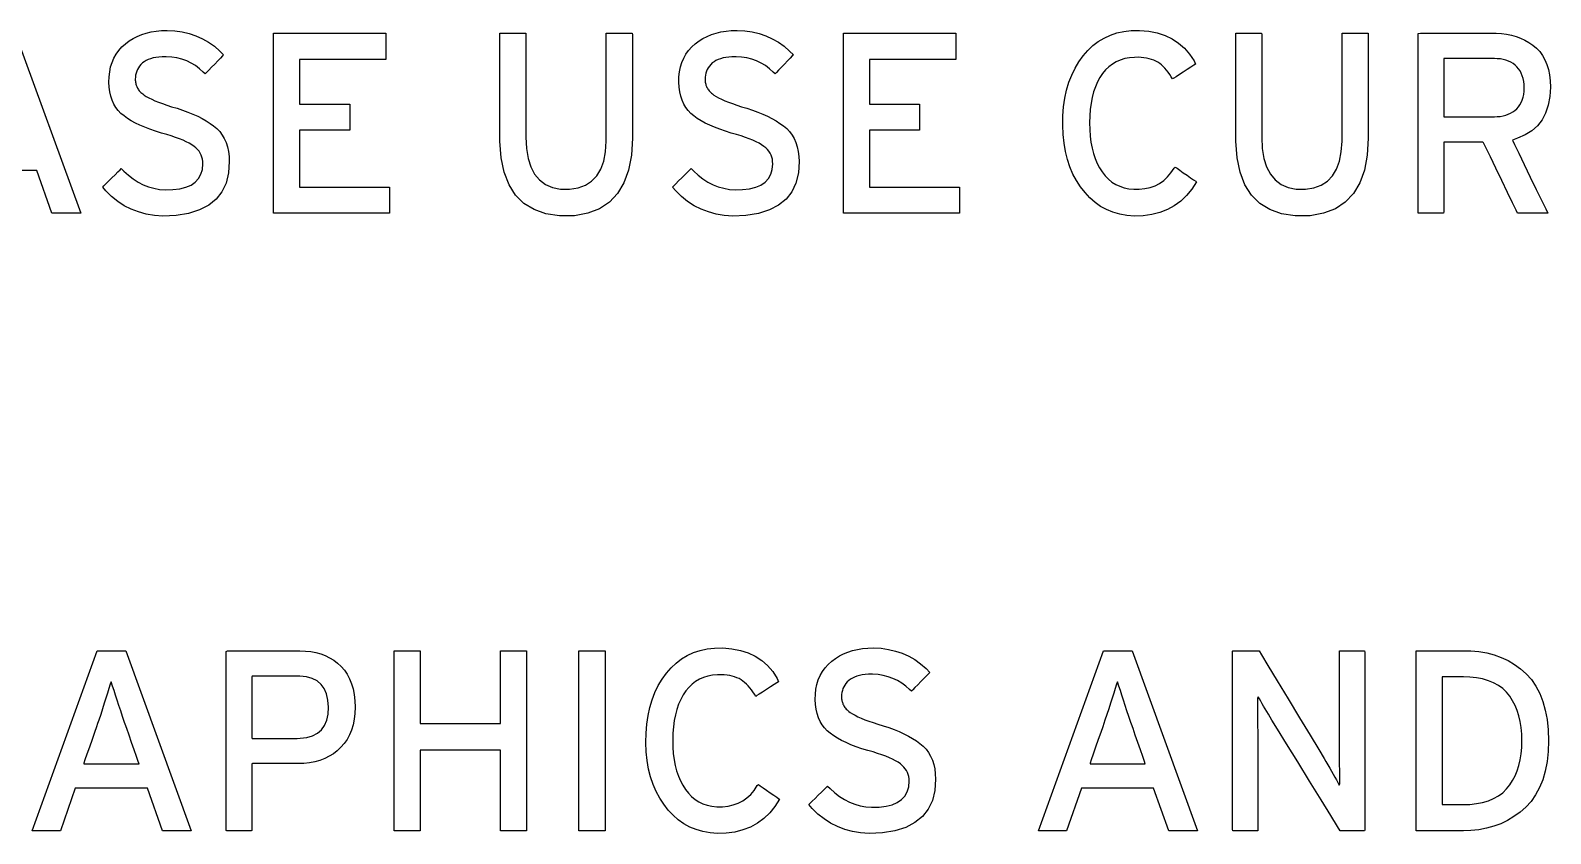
# Model space of a CAD drawing. Extents: x 1 to 47.7, y 0.2 to 35.
# Drawn here: x 9.932 to 12.148, y 21.796 to 22.967 of the extents above; entities that cross this region are included whole.
import ezdxf

# ---------------------------------------------------------------- set-up
doc = ezdxf.new("R2010")
doc.units = 0
doc.header["$MEASUREMENT"] = 0
doc.layers.add('8_0_____DWG', color=7, linetype='CONTINUOUS')

msp = doc.modelspace()

# ---------------------------------------------------------------- linework, layer by layer
at = {"layer": '8_0_____DWG'}
for points in [[(9.9637, 22.7), (9.9417, 22.7623), (9.8366, 22.7623), (9.8148, 22.7), (9.774, 22.7), (9.8685, 22.9624), (9.9102, 22.9624), (10.0058, 22.7), (9.9637, 22.7)], [(10.2867, 22.7), (10.2867, 22.9624), (10.4505, 22.9624), (10.4505, 22.9243), (10.3248, 22.9243), (10.3248, 22.8591), (10.3978, 22.8591), (10.3978, 22.821), (10.3248, 22.821), (10.3248, 22.7381), (10.456, 22.7381), (10.456, 22.7), (10.2867, 22.7)], [(11.1173, 22.7), (11.1173, 22.9624), (11.281, 22.9624), (11.281, 22.9243), (11.1553, 22.9243), (11.1553, 22.8591), (11.2284, 22.8591), (11.2284, 22.821), (11.1553, 22.821), (11.1553, 22.7381), (11.2866, 22.7381), (11.2866, 22.7), (11.1173, 22.7)], [(10.1248, 21.8), (10.1029, 21.8623), (9.9977, 21.8623), (9.976, 21.8), (9.9351, 21.8), (10.0296, 22.0624), (10.0714, 22.0624), (10.1669, 21.8), (10.1248, 21.8)], [(10.6176, 21.8), (10.6176, 21.9177), (10.5005, 21.9177), (10.5005, 21.8), (10.4625, 21.8), (10.4625, 22.0624), (10.5005, 22.0624), (10.5005, 21.9561), (10.6176, 21.9561), (10.6176, 22.0624), (10.6556, 22.0624), (10.6556, 21.8), (10.6176, 21.8)], [(10.7318, 21.8), (10.7318, 22.0624), (10.7699, 22.0624), (10.7699, 21.8), (10.7318, 21.8)], [(11.5915, 21.8), (11.5695, 21.8623), (11.4644, 21.8623), (11.4426, 21.8), (11.4018, 21.8), (11.4963, 22.0624), (11.538, 22.0624), (11.6336, 21.8), (11.5915, 21.8)]]:
    msp.add_lwpolyline(points, dxfattribs=at)
for points in [[(10.2222, 22.7753), (10.2211, 22.7588), (10.2176, 22.7441), (10.2116, 22.7314), (10.2032, 22.7207), (10.1922, 22.7118), (10.1789, 22.7049), (10.163, 22.6999), (10.1447, 22.6969), (10.1256, 22.6959), (10.1131, 22.6969), (10.1012, 22.6989), (10.0899, 22.7019), (10.0792, 22.706), (10.0691, 22.7111), (10.0596, 22.7172), (10.0507, 22.7244), (10.0424, 22.7326), (10.0378, 22.7383), (10.0394, 22.74), (10.0425, 22.7431), (10.0466, 22.7471), (10.0512, 22.7517), (10.0557, 22.7562), (10.0599, 22.7603), (10.063, 22.7635), (10.0648, 22.7652), (10.0686, 22.7615), (10.0753, 22.7554), (10.0822, 22.75), (10.0893, 22.7454), (10.0968, 22.7416), (10.1044, 22.7386), (10.1124, 22.7364), (10.1206, 22.7349), (10.129, 22.7343), (10.1398, 22.7345), (10.1501, 22.7357), (10.159, 22.738), (10.1665, 22.7412), (10.1727, 22.7454), (10.1775, 22.7506), (10.181, 22.7568), (10.1831, 22.7639), (10.1838, 22.7721), (10.1837, 22.7757), (10.1832, 22.7789), (10.1824, 22.782), (10.1813, 22.7849), (10.1799, 22.7877), (10.1781, 22.7904), (10.1761, 22.7929), (10.1737, 22.7953), (10.1709, 22.7976), (10.1677, 22.7998), (10.1639, 22.802), (10.1596, 22.8042), (10.1549, 22.8064), (10.1496, 22.8085), (10.1439, 22.8106), (10.1377, 22.8127), (10.131, 22.8148), (10.1233, 22.817), (10.1147, 22.8196), (10.1066, 22.8224), (10.099, 22.8254), (10.0919, 22.8284), (10.0854, 22.8316), (10.0794, 22.8349), (10.0739, 22.8384), (10.0689, 22.842), (10.0644, 22.8457), (10.0604, 22.8498), (10.0569, 22.8543), (10.054, 22.8593), (10.0515, 22.8648), (10.0496, 22.8707), (10.0482, 22.8771), (10.0473, 22.884), (10.0469, 22.8913), (10.047, 22.899), (10.0479, 22.9063), (10.0493, 22.9133), (10.0514, 22.9199), (10.0541, 22.9261), (10.0574, 22.9319), (10.0613, 22.9374), (10.0658, 22.9424), (10.071, 22.9471), (10.0764, 22.9512), (10.0821, 22.9548), (10.0882, 22.9579), (10.0946, 22.9605), (10.1013, 22.9627), (10.1084, 22.9644), (10.1157, 22.9656), (10.1235, 22.9663), (10.1318, 22.9666), (10.143, 22.966), (10.1537, 22.9644), (10.1639, 22.962), (10.1737, 22.9587), (10.1831, 22.9545), (10.192, 22.9494), (10.2005, 22.9434), (10.2085, 22.9365), (10.2138, 22.9309), (10.2123, 22.9294), (10.2094, 22.9263), (10.2054, 22.9222), (10.201, 22.9176), (10.1964, 22.9129), (10.1923, 22.9086), (10.1891, 22.9052), (10.1872, 22.9033), (10.1844, 22.9057), (10.1789, 22.9107), (10.173, 22.9152), (10.1668, 22.9189), (10.1602, 22.9221), (10.1533, 22.9246), (10.146, 22.9264), (10.1384, 22.9276), (10.1304, 22.9281), (10.1244, 22.9281), (10.1197, 22.9277), (10.1153, 22.9271), (10.1113, 22.9264), (10.1075, 22.9253), (10.1041, 22.9241), (10.101, 22.9227), (10.0982, 22.921), (10.0957, 22.9191), (10.0935, 22.9169), (10.0915, 22.9146), (10.0899, 22.9122), (10.0884, 22.9097), (10.0873, 22.9071), (10.0864, 22.9043), (10.0857, 22.9015), (10.0854, 22.8985), (10.0852, 22.8954), (10.0853, 22.8939), (10.0854, 22.8924), (10.0855, 22.891), (10.0858, 22.8896), (10.0861, 22.8883), (10.0864, 22.887), (10.0868, 22.8858), (10.0873, 22.8846), (10.0879, 22.8835), (10.0885, 22.8822), (10.0893, 22.881), (10.0901, 22.8798), (10.0911, 22.8786), (10.0921, 22.8774), (10.0933, 22.8762), (10.0946, 22.8751), (10.096, 22.8739), (10.098, 22.8724), (10.1012, 22.8704), (10.1049, 22.8683), (10.1092, 22.8662), (10.1139, 22.8641), (10.1192, 22.8619), (10.125, 22.8598), (10.1313, 22.8576), (10.1381, 22.8554), (10.1461, 22.853), (10.1542, 22.8503), (10.162, 22.8475), (10.1693, 22.8445), (10.1762, 22.8414), (10.1827, 22.8381), (10.1887, 22.8347), (10.1943, 22.8311), (10.1994, 22.8274), (10.2042, 22.8234), (10.2083, 22.819), (10.2119, 22.8141), (10.215, 22.8088), (10.2175, 22.803), (10.2195, 22.7968), (10.221, 22.7901), (10.2219, 22.7829)], [(10.8098, 22.8094), (10.8083, 22.7848), (10.8042, 22.7631), (10.7975, 22.7445), (10.7882, 22.7289), (10.7764, 22.7163), (10.7619, 22.7067), (10.7449, 22.7001), (10.7252, 22.6965), (10.7035, 22.6962), (10.6837, 22.6993), (10.6664, 22.7054), (10.6518, 22.7145), (10.6396, 22.7266), (10.6301, 22.7417), (10.6231, 22.7598), (10.6186, 22.7809), (10.6167, 22.805), (10.6167, 22.8139), (10.6167, 22.8274), (10.6167, 22.8481), (10.6167, 22.8731), (10.6167, 22.8995), (10.6167, 22.9245), (10.6167, 22.9452), (10.6167, 22.9587), (10.6167, 22.9624), (10.6187, 22.9624), (10.6229, 22.9624), (10.6286, 22.9624), (10.635, 22.9624), (10.6416, 22.9624), (10.6475, 22.9624), (10.652, 22.9624), (10.6545, 22.9624), (10.6547, 22.9603), (10.6547, 22.9486), (10.6547, 22.9293), (10.6547, 22.9051), (10.6547, 22.8789), (10.6547, 22.8535), (10.6547, 22.8319), (10.6547, 22.8168), (10.6547, 22.8112), (10.6555, 22.7946), (10.6579, 22.78), (10.6618, 22.7675), (10.6673, 22.757), (10.6744, 22.7486), (10.683, 22.7421), (10.6933, 22.7378), (10.7051, 22.7354), (10.7183, 22.7352), (10.7306, 22.737), (10.7413, 22.7409), (10.7504, 22.7467), (10.7579, 22.7545), (10.7638, 22.7643), (10.768, 22.776), (10.7707, 22.7896), (10.7717, 22.8053), (10.7718, 22.8124), (10.7718, 22.826), (10.7718, 22.8469), (10.7718, 22.8722), (10.7718, 22.8989), (10.7718, 22.9241), (10.7718, 22.945), (10.7718, 22.9586), (10.7718, 22.9624), (10.7738, 22.9624), (10.778, 22.9624), (10.7836, 22.9624), (10.7901, 22.9624), (10.7967, 22.9624), (10.8026, 22.9624), (10.8071, 22.9624), (10.8096, 22.9624), (10.8098, 22.9603), (10.8098, 22.9485), (10.8098, 22.9289), (10.8098, 22.9044), (10.8098, 22.8779), (10.8098, 22.8522), (10.8098, 22.8303), (10.8098, 22.8151)], [(11.0528, 22.7753), (11.0517, 22.7588), (11.0482, 22.7441), (11.0422, 22.7314), (11.0337, 22.7207), (11.0228, 22.7118), (11.0094, 22.7049), (10.9936, 22.6999), (10.9752, 22.6969), (10.9562, 22.6959), (10.9437, 22.6969), (10.9318, 22.6989), (10.9205, 22.7019), (10.9098, 22.706), (10.8997, 22.7111), (10.8902, 22.7172), (10.8813, 22.7244), (10.873, 22.7326), (10.8683, 22.7383), (10.87, 22.74), (10.8731, 22.7431), (10.8772, 22.7471), (10.8817, 22.7517), (10.8863, 22.7562), (10.8904, 22.7603), (10.8936, 22.7635), (10.8953, 22.7652), (10.8992, 22.7615), (10.9058, 22.7554), (10.9127, 22.75), (10.9199, 22.7454), (10.9273, 22.7416), (10.935, 22.7386), (10.9429, 22.7364), (10.9512, 22.7349), (10.9596, 22.7343), (10.9704, 22.7345), (10.9806, 22.7357), (10.9895, 22.738), (10.9971, 22.7412), (11.0032, 22.7454), (11.0081, 22.7506), (11.0115, 22.7568), (11.0136, 22.7639), (11.0144, 22.7721), (11.0142, 22.7757), (11.0138, 22.7789), (11.013, 22.782), (11.0119, 22.7849), (11.0104, 22.7877), (11.0087, 22.7904), (11.0066, 22.7929), (11.0042, 22.7953), (11.0015, 22.7976), (10.9982, 22.7998), (10.9944, 22.802), (10.9902, 22.8042), (10.9854, 22.8064), (10.9802, 22.8085), (10.9745, 22.8106), (10.9683, 22.8127), (10.9616, 22.8148), (10.9539, 22.817), (10.9453, 22.8196), (10.9372, 22.8224), (10.9296, 22.8254), (10.9225, 22.8284), (10.916, 22.8316), (10.9099, 22.8349), (10.9044, 22.8384), (10.8995, 22.842), (10.895, 22.8457), (10.891, 22.8498), (10.8875, 22.8543), (10.8846, 22.8593), (10.8821, 22.8648), (10.8802, 22.8707), (10.8787, 22.8771), (10.8778, 22.884), (10.8774, 22.8913), (10.8776, 22.899), (10.8784, 22.9063), (10.8799, 22.9133), (10.882, 22.9199), (10.8846, 22.9261), (10.8879, 22.9319), (10.8918, 22.9374), (10.8964, 22.9424), (10.9015, 22.9471), (10.907, 22.9512), (10.9127, 22.9548), (10.9188, 22.9579), (10.9252, 22.9605), (10.9319, 22.9627), (10.9389, 22.9644), (10.9463, 22.9656), (10.954, 22.9663), (10.9624, 22.9666), (10.9735, 22.966), (10.9842, 22.9644), (10.9945, 22.962), (11.0043, 22.9587), (11.0137, 22.9545), (11.0226, 22.9494), (11.031, 22.9434), (11.039, 22.9365), (11.0444, 22.9309), (11.0429, 22.9294), (11.04, 22.9263), (11.036, 22.9222), (11.0315, 22.9176), (11.027, 22.9129), (11.0229, 22.9086), (11.0196, 22.9052), (11.0178, 22.9033), (11.015, 22.9057), (11.0094, 22.9107), (11.0036, 22.9152), (10.9973, 22.9189), (10.9907, 22.9221), (10.9838, 22.9246), (10.9765, 22.9264), (10.9689, 22.9276), (10.961, 22.9281), (10.9549, 22.9281), (10.9503, 22.9277), (10.9459, 22.9271), (10.9419, 22.9264), (10.9381, 22.9253), (10.9347, 22.9241), (10.9316, 22.9227), (10.9288, 22.921), (10.9263, 22.9191), (10.9241, 22.9169), (10.9221, 22.9146), (10.9204, 22.9122), (10.919, 22.9097), (10.9179, 22.9071), (10.9169, 22.9043), (10.9163, 22.9015), (10.9159, 22.8985), (10.9158, 22.8954), (10.9158, 22.8939), (10.9159, 22.8924), (10.9161, 22.891), (10.9163, 22.8896), (10.9166, 22.8883), (10.917, 22.887), (10.9174, 22.8858), (10.9179, 22.8846), (10.9184, 22.8835), (10.9191, 22.8822), (10.9198, 22.881), (10.9207, 22.8798), (10.9216, 22.8786), (10.9227, 22.8774), (10.9239, 22.8762), (10.9251, 22.8751), (10.9265, 22.8739), (10.9286, 22.8724), (10.9318, 22.8704), (10.9355, 22.8683), (10.9397, 22.8662), (10.9445, 22.8641), (10.9498, 22.8619), (10.9555, 22.8598), (10.9618, 22.8576), (10.9686, 22.8554), (10.9766, 22.853), (10.9848, 22.8503), (10.9925, 22.8475), (10.9999, 22.8445), (11.0068, 22.8414), (11.0132, 22.8381), (11.0192, 22.8347), (11.0248, 22.8311), (11.03, 22.8274), (11.0347, 22.8234), (11.0389, 22.819), (11.0425, 22.8141), (11.0456, 22.8088), (11.0481, 22.803), (11.0501, 22.7968), (11.0515, 22.7901), (11.0524, 22.7829)], [(11.632, 22.746), (11.6251, 22.7353), (11.6174, 22.7259), (11.609, 22.7178), (11.5996, 22.711), (11.5895, 22.7054), (11.5786, 22.7011), (11.5668, 22.698), (11.5543, 22.6963), (11.5415, 22.6959), (11.5305, 22.6968), (11.5201, 22.6987), (11.5103, 22.7016), (11.501, 22.7054), (11.4923, 22.7101), (11.4841, 22.7159), (11.4765, 22.7225), (11.4695, 22.7302), (11.463, 22.7386), (11.4571, 22.7476), (11.452, 22.7572), (11.4476, 22.7675), (11.444, 22.7784), (11.4411, 22.79), (11.439, 22.8022), (11.4376, 22.815), (11.437, 22.8285), (11.4373, 22.8422), (11.4383, 22.8553), (11.4402, 22.8678), (11.4427, 22.8797), (11.4461, 22.8909), (11.4501, 22.9015), (11.455, 22.9115), (11.4606, 22.9209), (11.4669, 22.9296), (11.4737, 22.9375), (11.481, 22.9445), (11.4889, 22.9505), (11.4974, 22.9555), (11.5065, 22.9596), (11.5161, 22.9628), (11.5263, 22.965), (11.537, 22.9663), (11.5491, 22.9665), (11.5624, 22.9654), (11.5747, 22.963), (11.5861, 22.9593), (11.5965, 22.9544), (11.6059, 22.9482), (11.6144, 22.9407), (11.622, 22.932), (11.6286, 22.922), (11.6305, 22.9173), (11.6279, 22.9157), (11.6237, 22.913), (11.6185, 22.9096), (11.6127, 22.9059), (11.6071, 22.9023), (11.6023, 22.8991), (11.5988, 22.8969), (11.5972, 22.8959), (11.5953, 22.899), (11.5931, 22.9024), (11.5908, 22.9056), (11.5884, 22.9085), (11.586, 22.9113), (11.5835, 22.9138), (11.581, 22.9162), (11.5784, 22.9183), (11.5757, 22.9201), (11.5727, 22.9217), (11.5696, 22.9231), (11.5663, 22.9243), (11.5628, 22.9253), (11.5591, 22.9261), (11.5553, 22.9268), (11.5513, 22.9272), (11.5471, 22.9274), (11.5415, 22.9273), (11.5342, 22.9267), (11.5274, 22.9254), (11.5209, 22.9234), (11.5149, 22.9208), (11.5094, 22.9175), (11.5042, 22.9136), (11.4995, 22.909), (11.4952, 22.9038), (11.4913, 22.8979), (11.4878, 22.8914), (11.4847, 22.8844), (11.4821, 22.877), (11.48, 22.869), (11.4783, 22.8605), (11.4771, 22.8515), (11.4764, 22.842), (11.4761, 22.832), (11.4763, 22.822), (11.477, 22.8125), (11.4781, 22.8036), (11.4797, 22.7951), (11.4818, 22.7871), (11.4843, 22.7797), (11.4873, 22.7727), (11.4908, 22.7662), (11.4947, 22.7602), (11.4989, 22.7546), (11.5036, 22.7497), (11.5087, 22.7455), (11.5142, 22.7421), (11.5201, 22.7393), (11.5265, 22.7372), (11.5333, 22.7358), (11.5405, 22.735), (11.5485, 22.735), (11.5567, 22.7359), (11.5644, 22.7376), (11.5716, 22.7401), (11.5782, 22.7435), (11.5843, 22.7478), (11.5898, 22.753), (11.5948, 22.759), (11.5993, 22.7658), (11.601, 22.7674), (11.6036, 22.7656), (11.6077, 22.7627), (11.6128, 22.7592), (11.6182, 22.7555), (11.6234, 22.7519), (11.6278, 22.7489), (11.6309, 22.7468)], [(11.8823, 22.8094), (11.8808, 22.7848), (11.8767, 22.7631), (11.87, 22.7445), (11.8607, 22.7289), (11.8488, 22.7163), (11.8344, 22.7067), (11.8173, 22.7001), (11.7976, 22.6965), (11.776, 22.6962), (11.7561, 22.6993), (11.7389, 22.7054), (11.7242, 22.7145), (11.7121, 22.7266), (11.7025, 22.7417), (11.6955, 22.7598), (11.6911, 22.7809), (11.6892, 22.805), (11.6891, 22.8139), (11.6891, 22.8274), (11.6891, 22.8481), (11.6891, 22.8731), (11.6891, 22.8995), (11.6891, 22.9245), (11.6891, 22.9452), (11.6891, 22.9587), (11.6892, 22.9624), (11.6911, 22.9624), (11.6953, 22.9624), (11.701, 22.9624), (11.7075, 22.9624), (11.714, 22.9624), (11.7199, 22.9624), (11.7245, 22.9624), (11.7269, 22.9624), (11.7272, 22.9603), (11.7272, 22.9486), (11.7272, 22.9293), (11.7272, 22.9051), (11.7272, 22.8789), (11.7272, 22.8535), (11.7272, 22.8319), (11.7272, 22.8168), (11.7272, 22.8112), (11.7279, 22.7946), (11.7303, 22.78), (11.7342, 22.7675), (11.7397, 22.757), (11.7468, 22.7486), (11.7555, 22.7421), (11.7657, 22.7378), (11.7775, 22.7354), (11.7907, 22.7352), (11.803, 22.737), (11.8137, 22.7409), (11.8228, 22.7467), (11.8303, 22.7545), (11.8362, 22.7643), (11.8405, 22.776), (11.8431, 22.7896), (11.8442, 22.8053), (11.8442, 22.8124), (11.8442, 22.826), (11.8442, 22.8469), (11.8442, 22.8722), (11.8442, 22.8989), (11.8442, 22.9241), (11.8442, 22.945), (11.8442, 22.9586), (11.8443, 22.9624), (11.8462, 22.9624), (11.8504, 22.9624), (11.8561, 22.9624), (11.8626, 22.9624), (11.8691, 22.9624), (11.875, 22.9624), (11.8796, 22.9624), (11.882, 22.9624), (11.8823, 22.9603), (11.8823, 22.9485), (11.8823, 22.9289), (11.8823, 22.9044), (11.8823, 22.8779), (11.8823, 22.8522), (11.8823, 22.8303), (11.8823, 22.8151)], [(12.1481, 22.8839), (12.1472, 22.87), (12.1447, 22.8574), (12.1409, 22.8461), (12.1356, 22.8362), (12.1288, 22.8275), (12.1207, 22.8202), (12.111, 22.8142), (12.0999, 22.8095), (12.0924, 22.8067), (12.0956, 22.8001), (12.1017, 22.7875), (12.1096, 22.7711), (12.1185, 22.7528), (12.1273, 22.7345), (12.1352, 22.7184), (12.141, 22.7063), (12.1439, 22.7003), (12.1432, 22.7), (12.1395, 22.7), (12.1337, 22.7), (12.1266, 22.7), (12.119, 22.7), (12.1117, 22.7), (12.1056, 22.7), (12.1014, 22.7), (12.1001, 22.7), (12.0979, 22.7045), (12.0927, 22.7153), (12.0854, 22.7304), (12.0769, 22.7478), (12.0682, 22.7657), (12.0603, 22.7821), (12.054, 22.795), (12.0503, 22.8026), (12.0493, 22.8038), (12.0454, 22.8038), (12.0385, 22.8038), (12.0295, 22.8038), (12.0197, 22.8038), (12.0099, 22.8038), (12.0014, 22.8038), (11.9952, 22.8038), (11.9924, 22.8038), (11.9923, 22.8012), (11.9923, 22.792), (11.9923, 22.7779), (11.9923, 22.7609), (11.9923, 22.7429), (11.9923, 22.7259), (11.9923, 22.7119), (11.9923, 22.7026), (11.9922, 22.7), (11.9904, 22.7), (11.9864, 22.7), (11.9808, 22.7), (11.9745, 22.7), (11.9681, 22.7), (11.9623, 22.7), (11.9578, 22.7), (11.9553, 22.7), (11.955, 22.703), (11.955, 22.7222), (11.955, 22.7549), (11.955, 22.7963), (11.955, 22.8415), (11.955, 22.8856), (11.955, 22.9237), (11.955, 22.9509), (11.955, 22.9623), (11.9584, 22.9624), (11.9689, 22.9624), (11.9844, 22.9624), (12.0028, 22.9624), (12.0221, 22.9624), (12.0401, 22.9624), (12.0548, 22.9624), (12.0642, 22.9624), (12.0686, 22.9624), (12.0764, 22.962), (12.0838, 22.9611), (12.091, 22.9597), (12.0979, 22.9578), (12.1044, 22.9554), (12.1106, 22.9525), (12.1166, 22.9491), (12.1222, 22.9452), (12.1275, 22.9408), (12.1323, 22.9357), (12.1364, 22.93), (12.1399, 22.9238), (12.1428, 22.917), (12.1451, 22.9096), (12.1467, 22.9016), (12.1477, 22.8931)], [(12.1097, 22.8828), (12.1095, 22.8877), (12.1089, 22.8922), (12.1081, 22.8965), (12.1069, 22.9005), (12.1054, 22.9041), (12.1036, 22.9075), (12.1015, 22.9105), (12.0991, 22.9133), (12.0964, 22.9158), (12.0934, 22.9181), (12.0902, 22.9201), (12.0867, 22.9218), (12.083, 22.9231), (12.079, 22.9241), (12.0749, 22.9249), (12.0704, 22.9253), (12.0664, 22.9254), (12.0627, 22.9254), (12.0545, 22.9254), (12.0432, 22.9254), (12.0303, 22.9254), (12.0173, 22.9254), (12.0057, 22.9254), (11.9969, 22.9254), (11.9925, 22.9254), (11.9923, 22.9237), (11.9923, 22.9163), (11.9923, 22.9047), (11.9923, 22.8906), (11.9923, 22.8756), (11.9923, 22.8615), (11.9923, 22.8499), (11.9923, 22.8425), (11.9925, 22.8408), (11.9969, 22.8408), (12.0057, 22.8408), (12.0173, 22.8408), (12.0303, 22.8408), (12.0432, 22.8408), (12.0545, 22.8408), (12.0627, 22.8408), (12.0664, 22.8408), (12.0704, 22.8409), (12.0747, 22.8413), (12.0788, 22.842), (12.0827, 22.843), (12.0864, 22.8443), (12.0899, 22.8458), (12.0931, 22.8477), (12.096, 22.8499), (12.0988, 22.8523), (12.1013, 22.8551), (12.1034, 22.8581), (12.1053, 22.8614), (12.1068, 22.8651), (12.108, 22.8691), (12.1089, 22.8733), (12.1095, 22.8779)], [(10.4057, 21.9803), (10.4053, 21.9711), (10.4043, 21.9624), (10.4026, 21.9543), (10.4004, 21.9467), (10.3975, 21.9396), (10.3939, 21.9331), (10.3898, 21.9271), (10.385, 21.9216), (10.3797, 21.9167), (10.374, 21.9123), (10.3678, 21.9085), (10.3613, 21.9053), (10.3543, 21.9026), (10.347, 21.9006), (10.3392, 21.8991), (10.331, 21.8981), (10.3225, 21.8978), (10.3195, 21.8978), (10.3132, 21.8978), (10.3039, 21.8978), (10.2928, 21.8978), (10.2812, 21.8978), (10.2703, 21.8978), (10.2616, 21.8978), (10.2561, 21.8978), (10.255, 21.8973), (10.255, 21.8914), (10.255, 21.8799), (10.255, 21.8648), (10.255, 21.8479), (10.255, 21.8311), (10.255, 21.8163), (10.255, 21.8054), (10.255, 21.8002), (10.2541, 21.8), (10.2508, 21.8), (10.2457, 21.8), (10.2396, 21.8), (10.2331, 21.8), (10.2269, 21.8), (10.2218, 21.8), (10.2185, 21.8), (10.2177, 21.8005), (10.2177, 21.8145), (10.2177, 21.8439), (10.2177, 21.8836), (10.2177, 21.9286), (10.2177, 21.9739), (10.2177, 22.0145), (10.2177, 22.0452), (10.2177, 22.0612), (10.2195, 22.0624), (10.2282, 22.0624), (10.2422, 22.0624), (10.2595, 22.0624), (10.2781, 22.0624), (10.2958, 22.0624), (10.3107, 22.0624), (10.3208, 22.0624), (10.3249, 22.0624), (10.3331, 22.062), (10.3409, 22.0611), (10.3484, 22.0597), (10.3555, 22.0577), (10.3622, 22.0552), (10.3685, 22.0521), (10.3745, 22.0484), (10.3801, 22.0442), (10.3853, 22.0394), (10.39, 22.034), (10.3941, 22.028), (10.3976, 22.0214), (10.4004, 22.0143), (10.4027, 22.0067), (10.4043, 21.9984), (10.4053, 21.9896)], [(11.0244, 21.8459), (11.0176, 21.8353), (11.0099, 21.8259), (11.0014, 21.8178), (10.9921, 21.811), (10.982, 21.8054), (10.971, 21.8011), (10.9593, 21.798), (10.9467, 21.7963), (10.9339, 21.7959), (10.923, 21.7968), (10.9125, 21.7987), (10.9027, 21.8016), (10.8934, 21.8054), (10.8847, 21.8101), (10.8766, 21.8158), (10.869, 21.8225), (10.862, 21.8302), (10.8554, 21.8386), (10.8496, 21.8476), (10.8444, 21.8572), (10.84, 21.8675), (10.8364, 21.8784), (10.8335, 21.89), (10.8314, 21.9022), (10.8301, 21.915), (10.8295, 21.9285), (10.8297, 21.9422), (10.8308, 21.9553), (10.8326, 21.9678), (10.8352, 21.9797), (10.8385, 21.9909), (10.8426, 22.0015), (10.8474, 22.0115), (10.853, 22.0209), (10.8593, 22.0296), (10.8661, 22.0375), (10.8734, 22.0444), (10.8814, 22.0504), (10.8898, 22.0555), (10.8989, 22.0596), (10.9085, 22.0628), (10.9187, 22.065), (10.9295, 22.0663), (10.9416, 22.0665), (10.9549, 22.0653), (10.9672, 22.0629), (10.9785, 22.0593), (10.9889, 22.0543), (10.9984, 22.0481), (11.0069, 22.0407), (11.0144, 22.0319), (11.021, 22.022), (11.0229, 22.0173), (11.0204, 22.0157), (11.0162, 22.013), (11.0109, 22.0096), (11.0052, 22.0059), (10.9996, 22.0022), (10.9947, 21.9991), (10.9912, 21.9969), (10.9897, 21.9959), (10.9878, 21.999), (10.9855, 22.0024), (10.9832, 22.0056), (10.9809, 22.0085), (10.9784, 22.0113), (10.976, 22.0138), (10.9734, 22.0161), (10.9708, 22.0182), (10.9681, 22.0201), (10.9652, 22.0217), (10.962, 22.0231), (10.9587, 22.0243), (10.9552, 22.0253), (10.9516, 22.0261), (10.9477, 22.0267), (10.9437, 22.0272), (10.9395, 22.0274), (10.9339, 22.0273), (10.9266, 22.0267), (10.9198, 22.0253), (10.9134, 22.0234), (10.9074, 22.0208), (10.9018, 22.0175), (10.8967, 22.0136), (10.892, 22.009), (10.8877, 22.0038), (10.8837, 21.9979), (10.8802, 21.9914), (10.8771, 21.9844), (10.8745, 21.9769), (10.8724, 21.969), (10.8708, 21.9605), (10.8696, 21.9515), (10.8688, 21.942), (10.8686, 21.932), (10.8688, 21.922), (10.8694, 21.9125), (10.8706, 21.9036), (10.8722, 21.8951), (10.8742, 21.8871), (10.8768, 21.8797), (10.8798, 21.8727), (10.8832, 21.8662), (10.8871, 21.8602), (10.8914, 21.8546), (10.896, 21.8497), (10.9011, 21.8455), (10.9066, 21.8421), (10.9126, 21.8393), (10.9189, 21.8372), (10.9257, 21.8357), (10.9329, 21.835), (10.9409, 21.835), (10.9492, 21.8359), (10.9568, 21.8376), (10.964, 21.8401), (10.9706, 21.8435), (10.9767, 21.8478), (10.9822, 21.8529), (10.9873, 21.8589), (10.9917, 21.8658), (10.9935, 21.8673), (10.9961, 21.8655), (11.0002, 21.8627), (11.0052, 21.8592), (11.0106, 21.8555), (11.0158, 21.8519), (11.0202, 21.8489), (11.0233, 21.8467)], [(11.2516, 21.8753), (11.2506, 21.8588), (11.247, 21.8441), (11.2411, 21.8314), (11.2326, 21.8207), (11.2217, 21.8118), (11.2083, 21.8049), (11.1924, 21.7999), (11.1741, 21.7968), (11.155, 21.7958), (11.1425, 21.7968), (11.1306, 21.7989), (11.1193, 21.8019), (11.1086, 21.806), (11.0985, 21.8111), (11.0891, 21.8172), (11.0802, 21.8244), (11.0719, 21.8326), (11.0672, 21.8383), (11.0689, 21.84), (11.072, 21.8431), (11.076, 21.8471), (11.0806, 21.8517), (11.0852, 21.8562), (11.0893, 21.8603), (11.0925, 21.8635), (11.0942, 21.8652), (11.0981, 21.8615), (11.1047, 21.8554), (11.1116, 21.85), (11.1188, 21.8454), (11.1262, 21.8416), (11.1339, 21.8386), (11.1418, 21.8364), (11.15, 21.8349), (11.1585, 21.8342), (11.1693, 21.8345), (11.1795, 21.8357), (11.1884, 21.838), (11.1959, 21.8412), (11.2021, 21.8454), (11.2069, 21.8506), (11.2104, 21.8568), (11.2125, 21.8639), (11.2132, 21.8721), (11.2131, 21.8757), (11.2126, 21.8789), (11.2118, 21.882), (11.2107, 21.8849), (11.2093, 21.8877), (11.2076, 21.8904), (11.2055, 21.8929), (11.2031, 21.8953), (11.2004, 21.8976), (11.1971, 21.8998), (11.1933, 21.902), (11.189, 21.9042), (11.1843, 21.9064), (11.1791, 21.9085), (11.1734, 21.9106), (11.1672, 21.9127), (11.1605, 21.9148), (11.1528, 21.917), (11.1441, 21.9196), (11.136, 21.9224), (11.1284, 21.9253), (11.1214, 21.9284), (11.1148, 21.9316), (11.1088, 21.9349), (11.1033, 21.9384), (11.0983, 21.942), (11.0938, 21.9457), (11.0899, 21.9498), (11.0864, 21.9543), (11.0834, 21.9593), (11.081, 21.9648), (11.079, 21.9707), (11.0776, 21.9771), (11.0767, 21.984), (11.0763, 21.9913), (11.0765, 21.999), (11.0773, 22.0063), (11.0788, 22.0133), (11.0808, 22.0199), (11.0835, 22.0261), (11.0868, 22.0319), (11.0907, 22.0374), (11.0952, 22.0424), (11.1004, 22.0471), (11.1058, 22.0512), (11.1116, 22.0548), (11.1176, 22.0579), (11.124, 22.0605), (11.1307, 22.0627), (11.1378, 22.0643), (11.1452, 22.0656), (11.1529, 22.0663), (11.1612, 22.0666), (11.1724, 22.066), (11.1831, 22.0644), (11.1934, 22.062), (11.2032, 22.0587), (11.2125, 22.0545), (11.2214, 22.0494), (11.2299, 22.0434), (11.2379, 22.0365), (11.2432, 22.0309), (11.2418, 22.0294), (11.2388, 22.0263), (11.2349, 22.0222), (11.2304, 22.0176), (11.2258, 22.0129), (11.2217, 22.0086), (11.2185, 22.0052), (11.2166, 22.0033), (11.2138, 22.0057), (11.2083, 22.0107), (11.2024, 22.0152), (11.1962, 22.0189), (11.1896, 22.0221), (11.1827, 22.0245), (11.1754, 22.0264), (11.1678, 22.0276), (11.1598, 22.0281), (11.1538, 22.028), (11.1491, 22.0277), (11.1448, 22.0271), (11.1407, 22.0263), (11.137, 22.0253), (11.1335, 22.0241), (11.1304, 22.0226), (11.1276, 22.021), (11.1251, 22.0191), (11.1229, 22.0169), (11.121, 22.0146), (11.1193, 22.0122), (11.1179, 22.0097), (11.1167, 22.0071), (11.1158, 22.0043), (11.1152, 22.0014), (11.1148, 21.9984), (11.1147, 21.9954), (11.1147, 21.9939), (11.1148, 21.9924), (11.115, 21.991), (11.1152, 21.9896), (11.1155, 21.9883), (11.1158, 21.987), (11.1163, 21.9858), (11.1167, 21.9846), (11.1173, 21.9835), (11.1179, 21.9822), (11.1187, 21.981), (11.1195, 21.9798), (11.1205, 21.9786), (11.1216, 21.9774), (11.1227, 21.9762), (11.124, 21.9751), (11.1254, 21.9739), (11.1274, 21.9724), (11.1307, 21.9703), (11.1344, 21.9683), (11.1386, 21.9662), (11.1434, 21.9641), (11.1486, 21.9619), (11.1544, 21.9598), (11.1607, 21.9576), (11.1675, 21.9554), (11.1755, 21.953), (11.1837, 21.9503), (11.1914, 21.9475), (11.1987, 21.9445), (11.2056, 21.9414), (11.2121, 21.9381), (11.2181, 21.9347), (11.2237, 21.9311), (11.2289, 21.9274), (11.2336, 21.9234), (11.2378, 21.919), (11.2414, 21.9141), (11.2444, 21.9088), (11.247, 21.903), (11.249, 21.8968), (11.2504, 21.8901), (11.2513, 21.8829)], [(11.8412, 21.8), (11.8375, 21.806), (11.8277, 21.822), (11.8135, 21.8451), (11.7968, 21.8722), (11.7795, 21.9003), (11.7633, 21.9266), (11.7502, 21.948), (11.7419, 21.9614), (11.7392, 21.9658), (11.7368, 21.9699), (11.7344, 21.9739), (11.7321, 21.9777), (11.7298, 21.9815), (11.7277, 21.9852), (11.7256, 21.9887), (11.7236, 21.9921), (11.7217, 21.9954), (11.7209, 21.9933), (11.7209, 21.987), (11.721, 21.9804), (11.721, 21.9737), (11.721, 21.9668), (11.7211, 21.9597), (11.7211, 21.9524), (11.7212, 21.9449), (11.7213, 21.9371), (11.7213, 21.9323), (11.7213, 21.9201), (11.7213, 21.9017), (11.7213, 21.8797), (11.7213, 21.8563), (11.7213, 21.8343), (11.7213, 21.8159), (11.7213, 21.8037), (11.7213, 21.8), (11.7196, 21.8), (11.7157, 21.8), (11.7103, 21.8), (11.7042, 21.8), (11.6979, 21.8), (11.6921, 21.8), (11.6875, 21.8), (11.6848, 21.8), (11.6844, 21.8018), (11.6844, 21.8188), (11.6844, 21.8498), (11.6844, 21.8899), (11.6844, 21.9344), (11.6844, 21.9786), (11.6844, 22.0177), (11.6844, 22.0469), (11.6844, 22.0616), (11.6851, 22.0624), (11.6883, 22.0624), (11.6933, 22.0624), (11.6995, 22.0624), (11.7061, 22.0624), (11.7125, 22.0624), (11.718, 22.0624), (11.7218, 22.0624), (11.7232, 22.0624), (11.7267, 22.0565), (11.7361, 22.0409), (11.7496, 22.0185), (11.7656, 21.9921), (11.7821, 21.9647), (11.7975, 21.9392), (11.8101, 21.9184), (11.818, 21.9053), (11.8206, 21.9008), (11.8235, 21.8959), (11.8262, 21.8912), (11.8288, 21.8867), (11.8313, 21.8823), (11.8337, 21.8781), (11.8359, 21.8741), (11.838, 21.8702), (11.8401, 21.8665), (11.8409, 21.8687), (11.8408, 21.8752), (11.8407, 21.8818), (11.8407, 21.8887), (11.8406, 21.8958), (11.8406, 21.903), (11.8406, 21.9104), (11.8405, 21.918), (11.8405, 21.9258), (11.8405, 21.9306), (11.8405, 21.9428), (11.8405, 21.9611), (11.8405, 21.9831), (11.8405, 22.0063), (11.8405, 22.0282), (11.8405, 22.0465), (11.8405, 22.0587), (11.8406, 22.0624), (11.8423, 22.0624), (11.8461, 22.0624), (11.8515, 22.0624), (11.8577, 22.0624), (11.864, 22.0624), (11.8697, 22.0624), (11.8743, 22.0624), (11.877, 22.0624), (11.8775, 22.0605), (11.8775, 22.0435), (11.8775, 22.0126), (11.8775, 21.9725), (11.8775, 21.928), (11.8775, 21.8838), (11.8775, 21.8447), (11.8775, 21.8154), (11.8775, 21.8008), (11.8768, 21.8), (11.8738, 21.8), (11.8691, 21.8), (11.8634, 21.8), (11.8571, 21.8), (11.8512, 21.8), (11.8461, 21.8), (11.8426, 21.8)], [(12.1452, 21.9312), (12.1445, 21.9154), (12.1429, 21.9007), (12.1402, 21.887), (12.1366, 21.8744), (12.1319, 21.8628), (12.1263, 21.8523), (12.1197, 21.8428), (12.1121, 21.8344), (12.1036, 21.827), (12.0947, 21.8206), (12.0853, 21.815), (12.0755, 21.8103), (12.0652, 21.8065), (12.0545, 21.8036), (12.0433, 21.8015), (12.0317, 21.8003), (12.0213, 21.8), (12.0179, 21.8), (12.0102, 21.8), (11.9996, 21.8), (11.9876, 21.8), (11.9754, 21.8), (11.9646, 21.8), (11.9564, 21.8), (11.9523, 21.8), (11.9521, 21.8053), (11.9521, 21.8281), (11.9521, 21.8641), (11.9521, 21.9079), (11.9521, 21.9544), (11.9521, 21.9983), (11.9521, 22.0342), (11.9521, 22.057), (11.9523, 22.0624), (11.9564, 22.0624), (11.9646, 22.0624), (11.9754, 22.0624), (11.9876, 22.0624), (11.9996, 22.0624), (12.0102, 22.0624), (12.0179, 22.0624), (12.0213, 22.0624), (12.0319, 22.0622), (12.0437, 22.0611), (12.055, 22.0591), (12.0659, 22.0563), (12.0762, 22.0526), (12.0861, 22.048), (12.0955, 22.0425), (12.1044, 22.0362), (12.1127, 22.0288), (12.1202, 22.0204), (12.1267, 22.0108), (12.1322, 22.0002), (12.1367, 21.9885), (12.1403, 21.9758), (12.1429, 21.962), (12.1445, 21.9471)], [(10.3669, 21.9803), (10.366, 21.9905), (10.3639, 21.9995), (10.3606, 22.0071), (10.356, 22.0134), (10.3502, 22.0184), (10.3431, 22.022), (10.3348, 22.0243), (10.3253, 22.0254), (10.3214, 22.0254), (10.3148, 22.0254), (10.3048, 22.0254), (10.2929, 22.0254), (10.2805, 22.0254), (10.2691, 22.0254), (10.2603, 22.0254), (10.2555, 22.0254), (10.255, 22.024), (10.255, 22.0164), (10.255, 22.0038), (10.255, 21.9883), (10.255, 21.9718), (10.255, 21.9563), (10.255, 21.9437), (10.255, 21.9361), (10.2555, 21.9347), (10.2603, 21.9347), (10.2691, 21.9347), (10.2805, 21.9347), (10.2929, 21.9347), (10.3048, 21.9347), (10.3148, 21.9347), (10.3214, 21.9347), (10.3254, 21.9348), (10.3351, 21.9359), (10.3435, 21.9383), (10.3507, 21.942), (10.3565, 21.947), (10.3611, 21.9534), (10.3643, 21.961), (10.3663, 21.97)], [(10.0697, 21.9578), (10.0668, 21.9664), (10.064, 21.9747), (10.0614, 21.9826), (10.0589, 21.9902), (10.0565, 21.9975), (10.0543, 22.0043), (10.0522, 22.0109), (10.0503, 22.0171), (10.0486, 22.0135), (10.0467, 22.0071), (10.0446, 22.0004), (10.0424, 21.9933), (10.0401, 21.9858), (10.0375, 21.9779), (10.0348, 21.9696), (10.0319, 21.961), (10.0304, 21.9565), (10.0286, 21.9515), (10.0257, 21.9432), (10.0222, 21.9329), (10.0184, 21.9219), (10.0148, 21.9117), (10.0119, 21.9033), (10.0102, 21.8983), (10.0104, 21.8974), (10.0161, 21.8974), (10.0266, 21.8974), (10.04, 21.8974), (10.0547, 21.8974), (10.0689, 21.8974), (10.0808, 21.8974), (10.0886, 21.8974), (10.0907, 21.8975), (10.0895, 21.9009), (10.087, 21.9081), (10.0836, 21.9178), (10.0798, 21.9287), (10.0761, 21.9395), (10.0729, 21.9488), (10.0706, 21.9553)], [(11.5364, 21.9578), (11.5335, 21.9664), (11.5307, 21.9747), (11.528, 21.9826), (11.5255, 21.9902), (11.5232, 21.9975), (11.521, 22.0043), (11.5189, 22.0109), (11.517, 22.0171), (11.5152, 22.0135), (11.5134, 22.0071), (11.5113, 22.0004), (11.5091, 21.9933), (11.5067, 21.9858), (11.5042, 21.9779), (11.5015, 21.9696), (11.4986, 21.961), (11.4971, 21.9565), (11.4953, 21.9515), (11.4924, 21.9432), (11.4888, 21.9329), (11.485, 21.9219), (11.4815, 21.9117), (11.4786, 21.9033), (11.4768, 21.8983), (11.4771, 21.8974), (11.4828, 21.8974), (11.4932, 21.8974), (11.5067, 21.8974), (11.5214, 21.8974), (11.5356, 21.8974), (11.5475, 21.8974), (11.5553, 21.8974), (11.5574, 21.8975), (11.5562, 21.9009), (11.5537, 21.9081), (11.5503, 21.9178), (11.5465, 21.9287), (11.5428, 21.9395), (11.5395, 21.9488), (11.5372, 21.9553)], [(12.1064, 21.9312), (12.1061, 21.941), (12.1053, 21.9503), (12.1039, 21.9591), (12.102, 21.9675), (12.0995, 21.9754), (12.0964, 21.9827), (12.0928, 21.9896), (12.0887, 21.996), (12.0838, 22.002), (12.0783, 22.0072), (12.072, 22.0118), (12.065, 22.0156), (12.0574, 22.0187), (12.049, 22.0212), (12.04, 22.0229), (12.0302, 22.024), (12.0213, 22.0243), (12.0197, 22.0243), (12.0163, 22.0243), (12.0115, 22.0243), (12.0061, 22.0243), (12.0006, 22.0243), (11.9957, 22.0243), (11.9921, 22.0243), (11.9902, 22.0243), (11.9901, 22.0205), (11.9901, 22.0043), (11.9901, 21.9788), (11.9901, 21.9477), (11.9901, 21.9147), (11.9901, 21.8836), (11.9901, 21.858), (11.9901, 21.8418), (11.9902, 21.8381), (11.9921, 21.8381), (11.9957, 21.8381), (12.0006, 21.8381), (12.0061, 21.8381), (12.0115, 21.8381), (12.0163, 21.8381), (12.0197, 21.8381), (12.0213, 21.8381), (12.0302, 21.8384), (12.04, 21.8395), (12.049, 21.8412), (12.0574, 21.8437), (12.065, 21.8469), (12.072, 21.8509), (12.0783, 21.8555), (12.0838, 21.8609), (12.0887, 21.8669), (12.0928, 21.8733), (12.0964, 21.8801), (12.0995, 21.8875), (12.102, 21.8953), (12.1039, 21.9035), (12.1053, 21.9123), (12.1061, 21.9215)]]:
    msp.add_lwpolyline(points, close=True, dxfattribs=at)

doc.saveas('drawing.dxf')
